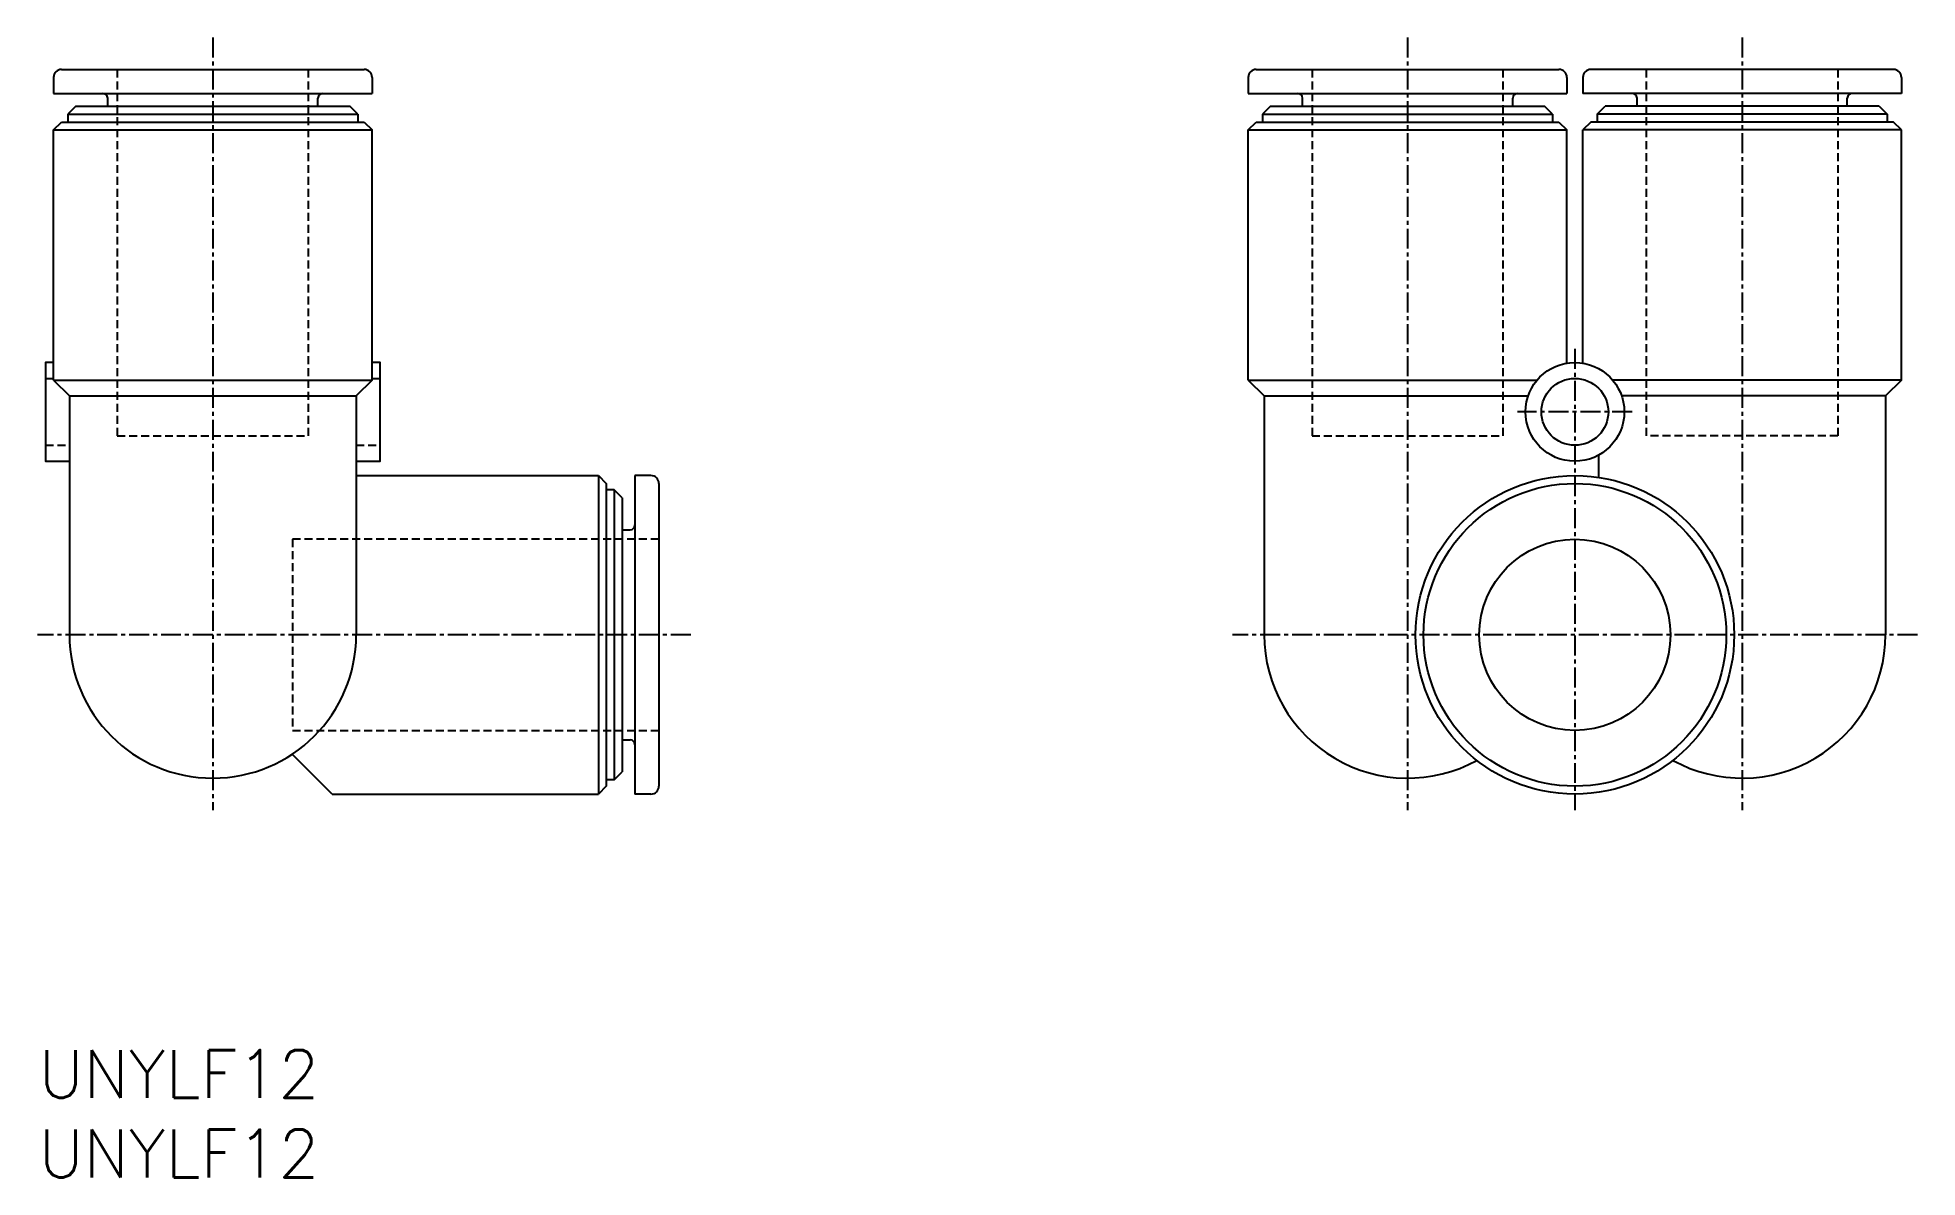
# Model space of a CAD drawing. Extents: x 91 to 209, y 65 to 137.
import ezdxf
from ezdxf.enums import TextEntityAlignment as Align

# ---------------------------------------------------------------- set-up
doc = ezdxf.new("R2010")
doc.units = 0
doc.linetypes.add('CENTER', pattern=[2, 1.25, -0.25, 0.25, -0.25])
doc.linetypes.add('DASHED', pattern=[0.75, 0.5, -0.25])
doc.layers.get('0').update_dxf_attribs({"linetype": 'CONTINUOUS'})
doc.layers.add('CENTER', color=1, linetype='CENTER')
doc.styles.get("Standard").update_dxf_attribs({"font": 'txt.shx', "bigfont": 'extfont.shx'})

msp = doc.modelspace()

# ---------------------------------------------------------------- linework, layer by layer
at = {"color": 7, "linetype": 'CONTINUOUS'}
for p, q in [((92.46, 134.75), (111.46, 134.75)), ((167.46, 134.75), (186.46, 134.75)), ((207.46, 134.75), (188.46, 134.75)), ((91.96, 134.25), (91.96, 133.25)), ((111.96, 134.25), (111.96, 133.25)), ((166.96, 134.25), (166.96, 133.25)), ((186.96, 134.25), (186.96, 133.25)), ((187.96, 134.25), (187.96, 133.25)), ((207.96, 134.25), (207.96, 133.25)), ((91.96, 133.25), (111.96, 133.25)), ((93.36, 132.45), (92.86, 131.95)), ((93.36, 132.45), (110.56, 132.45)), ((95.36, 132.45), (95.36, 132.95)), ((108.56, 132.45), (108.56, 132.95)), ((111.06, 131.95), (110.56, 132.45)), ((166.96, 133.25), (186.96, 133.25)), ((168.36, 132.45), (167.86, 131.95)), ((168.36, 132.45), (185.56, 132.45)), ((170.36, 132.45), (170.36, 132.95)), ((183.56, 132.45), (183.56, 132.95)), ((186.06, 131.95), (185.56, 132.45)), ((207.96, 133.25), (187.96, 133.25)), ((188.86, 131.95), (189.36, 132.45)), ((206.56, 132.45), (189.36, 132.45)), ((191.36, 132.45), (191.36, 132.95)), ((204.56, 132.45), (204.56, 132.95)), ((206.56, 132.45), (207.06, 131.95)), ((91.96, 130.95), (92.46, 131.45)), ((92.46, 131.45), (111.46, 131.45)), ((92.86, 131.95), (111.06, 131.95)), ((92.86, 131.95), (92.86, 131.45)), ((111.06, 131.95), (111.06, 131.45)), ((111.46, 131.45), (111.96, 130.95)), ((166.96, 130.95), (167.46, 131.45)), ((167.46, 131.45), (186.46, 131.45)), ((167.86, 131.95), (167.86, 131.45)), ((167.86, 131.95), (186.06, 131.95)), ((186.06, 131.95), (186.06, 131.45)), ((186.46, 131.45), (186.96, 130.95)), ((188.46, 131.45), (187.96, 130.95)), ((207.46, 131.45), (188.46, 131.45)), ((207.06, 131.95), (188.86, 131.95)), ((188.86, 131.95), (188.86, 131.45)), ((207.06, 131.95), (207.06, 131.45)), ((207.96, 130.95), (207.46, 131.45)), ((91.96, 130.95), (111.96, 130.95)), ((91.96, 115.25), (91.96, 130.95)), ((111.96, 115.25), (111.96, 130.95)), ((166.96, 115.25), (166.96, 130.95)), ((166.96, 130.95), (186.96, 130.95)), ((186.96, 116.31), (186.96, 130.95)), ((207.96, 130.95), (187.96, 130.95)), ((187.96, 116.31), (187.96, 130.95)), ((207.96, 115.25), (207.96, 130.95)), ((91.96, 115.25), (111.96, 115.25)), ((91.96, 115.25), (92.96, 114.25)), ((111.96, 115.25), (110.96, 114.25)), ((166.96, 115.25), (167.96, 114.25)), ((166.96, 115.25), (185.09, 115.25)), ((207.96, 115.25), (189.83, 115.25)), ((207.96, 115.25), (206.96, 114.25)), ((92.96, 114.25), (92.96, 99.25)), ((92.96, 114.25), (110.96, 114.25)), ((110.96, 114.25), (110.96, 99.25)), ((167.96, 114.25), (184.53, 114.25)), ((167.96, 114.25), (167.96, 99.25)), ((206.96, 114.25), (190.4, 114.25)), ((206.96, 114.25), (206.96, 99.25)), ((188.96, 109.14), (188.96, 110.54)), ((110.96, 109.25), (126.16, 109.25)), ((126.16, 109.25), (126.66, 108.75)), ((126.16, 109.25), (126.16, 89.25)), ((126.66, 108.75), (126.66, 89.75)), ((129.46, 109.25), (128.46, 109.25)), ((128.46, 109.25), (128.46, 89.25)), ((129.96, 108.75), (129.96, 89.75)), ((127.16, 108.35), (126.66, 108.35)), ((127.66, 107.85), (127.16, 108.35)), ((127.16, 108.35), (127.16, 90.15)), ((127.66, 107.85), (127.66, 90.65)), ((127.66, 105.85), (128.16, 105.85)), ((127.66, 92.65), (128.16, 92.65)), ((109.46, 89.25), (106.95, 91.76)), ((126.66, 89.75), (126.16, 89.25)), ((127.16, 90.15), (126.66, 90.15)), ((127.16, 90.15), (127.66, 90.65)), ((109.46, 89.25), (126.16, 89.25)), ((129.46, 89.25), (128.46, 89.25))]:
    msp.add_line(p, q, dxfattribs=at)
at = {"color": 3, "linetype": 'DASHED'}
for p, q in [((95.96, 134.75), (95.96, 111.75)), ((107.96, 111.75), (107.96, 134.75)), ((170.96, 134.75), (170.96, 111.75)), ((182.96, 111.75), (182.96, 134.75)), ((191.96, 111.75), (191.96, 134.75)), ((203.96, 134.75), (203.96, 111.75)), ((91.46, 115.35), (91.96, 115.35)), ((111.96, 115.35), (112.46, 115.35)), ((91.46, 111.15), (92.96, 111.15)), ((95.96, 111.75), (107.96, 111.75)), ((110.96, 111.15), (112.46, 111.15)), ((170.96, 111.75), (182.96, 111.75)), ((203.96, 111.75), (191.96, 111.75)), ((106.96, 105.25), (106.96, 93.25)), ((129.96, 105.25), (106.96, 105.25)), ((106.96, 93.25), (129.96, 93.25))]:
    msp.add_line(p, q, dxfattribs=at)
at = {"color": 7, "linetype": 'CONTINUOUS'}
for points in [[(91.96, 116.35), (91.46, 116.35), (91.46, 110.15), (92.96, 110.15)], [(110.96, 110.15), (112.46, 110.15), (112.46, 116.35), (111.96, 116.35)]]:
    msp.add_lwpolyline(points, dxfattribs=at)
for centre, radius in [((187.46, 113.25), 3.1), ((187.46, 113.25), 2.1), ((187.46, 99.25), 10), ((187.46, 99.25), 9.5), ((187.46, 99.25), 6)]:
    msp.add_circle(centre, radius, dxfattribs=at)
for centre, radius, start, end in [((92.46, 134.25), 0.5, 90, 180), ((111.46, 134.25), 0.5, 0, 90), ((167.46, 134.25), 0.5, 90, 180), ((186.46, 134.25), 0.5, 0, 90), ((188.46, 134.25), 0.5, 90, 180), ((207.46, 134.25), 0.5, 0, 90), ((95.06, 132.95), 0.3, 0, 90), ((108.86, 132.95), 0.3, 90, 180), ((170.06, 132.95), 0.3, 0, 90), ((183.86, 132.95), 0.3, 90, 180), ((191.06, 132.95), 0.3, 0, 90), ((204.86, 132.95), 0.3, 90, 180), ((129.46, 108.75), 0.5, 0, 90), ((128.16, 106.15), 0.3, 270, 0), ((101.96, 99.25), 9, 180, 0), ((176.96, 99.25), 9, 180, 298.8687), ((197.96, 99.25), 9, 241.1313, 0), ((128.16, 92.35), 0.3, 0, 90), ((129.46, 89.75), 0.5, 270, 0)]:
    msp.add_arc(centre, radius, start, end, dxfattribs=at)
at = {"layer": 'CENTER', "color": 1, "linetype": 'CENTER'}
for p, q in [((101.96, 136.75), (101.96, 88.25)), ((176.96, 136.75), (176.96, 88.25)), ((197.96, 136.75), (197.96, 88.25)), ((187.46, 117.2), (187.46, 88.25)), ((191.06, 113.25), (183.86, 113.25)), ((131.96, 99.25), (90.96, 99.25)), ((208.96, 99.25), (165.96, 99.25))]:
    msp.add_line(p, q, dxfattribs=at)

# ---------------------------------------------------------------- texts
at = {"color": 7, "linetype": 'CONTINUOUS'}
for p in [(91.03, 71.68), (91.03, 66.68)]:
    msp.add_text('UNYLF12', height=3, dxfattribs=at).set_placement(p, align=Align.MIDDLE_LEFT)

doc.saveas('drawing.dxf')
